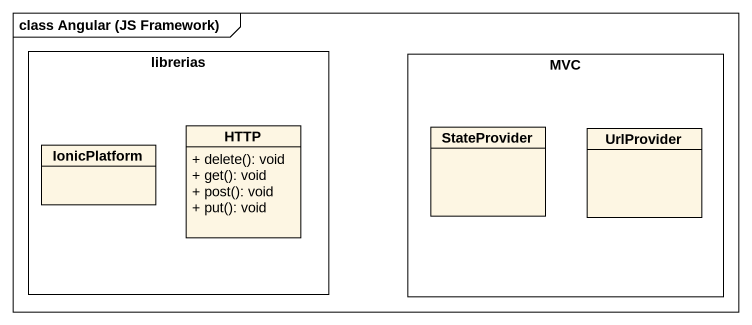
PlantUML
@startuml
mainframe class Angular (JS Framework)
hide circle
hide empty members
skinparam classAttributeIconSize 0
rectangle librerias {
  class HTTP {
    + delete(): void
    + get(): void
    + post(): void
    + put(): void
  }
  class IonicPlatform
}
rectangle MVC {
  class StateProvider
  class UrlProvider
}
@enduml
